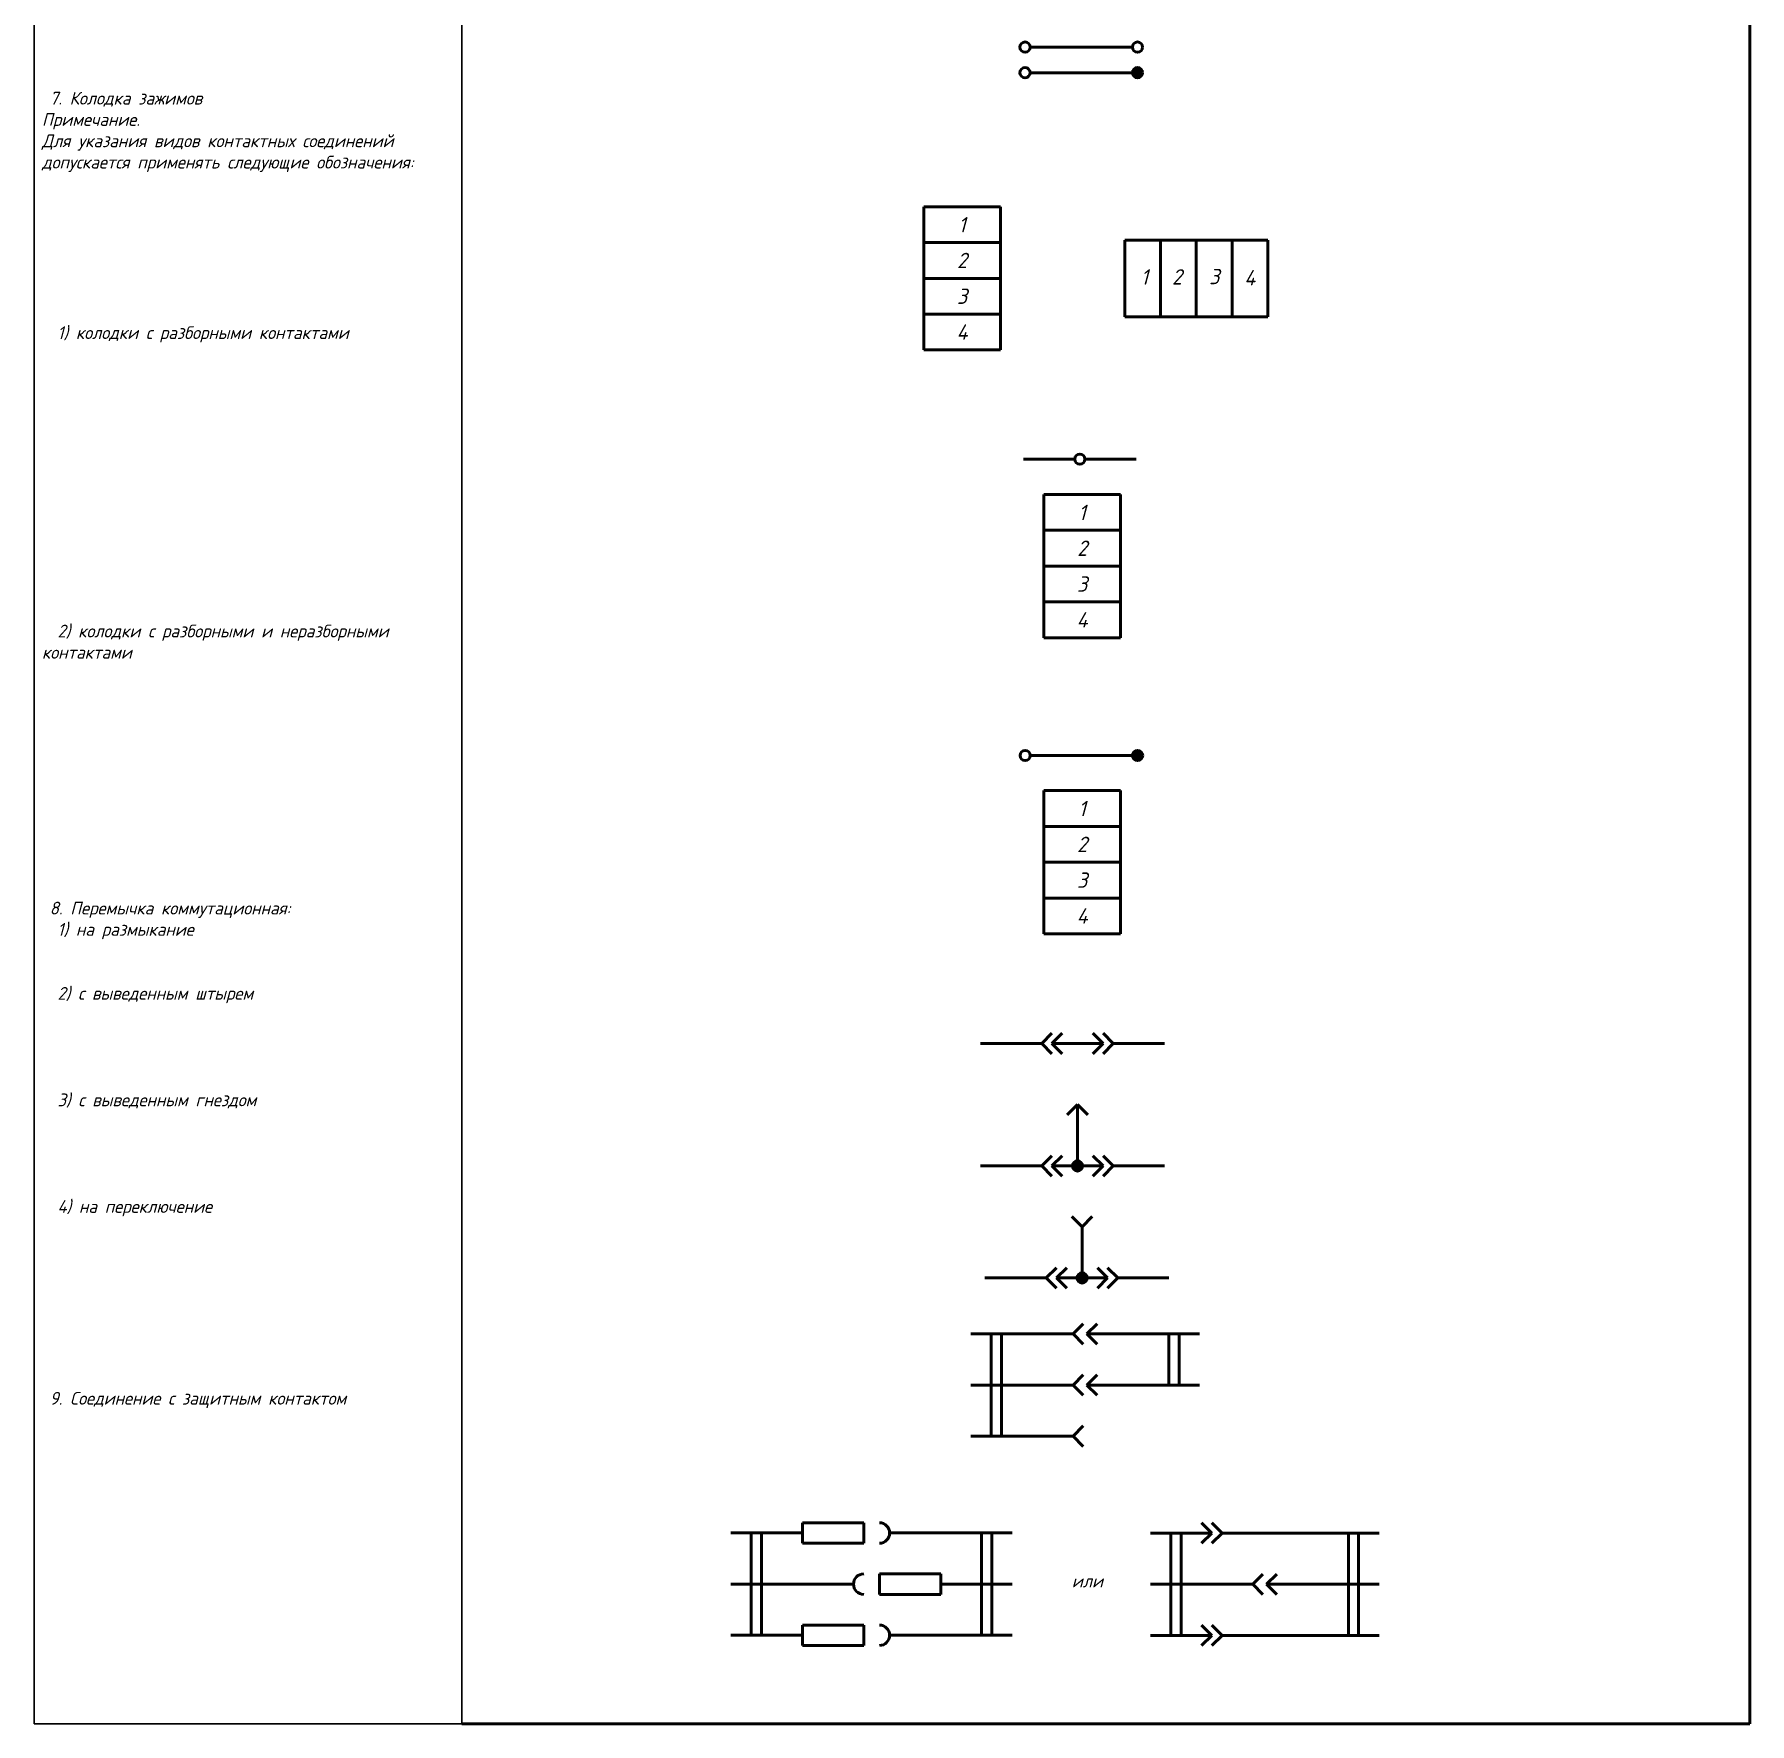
# Model space of a CAD drawing. Header units: millimetres. Extents: x 2441 to 4766, y 634 to 1472.
# Drawn here: x 3698 to 4033.6, y 806.5 to 1136.8 of the extents above; entities that cross this region are included whole.
import ezdxf

# ---------------------------------------------------------------- set-up
doc = ezdxf.new("R2010")
doc.units = ezdxf.units.MM
doc.layers.get('0').update_dxf_attribs({"color": 252})
for name, color, linetype, lineweight in [('основные линии', 7, 'Continuous', 50), ('основные линии @ 1', 7, 'Continuous', 50), ('рамка-тонкие линии', 7, 'Continuous', 30)]:
    doc.layers.add(name, color=color, linetype=linetype, lineweight=lineweight)
doc.layers.add('текст @ 1', color=7, linetype='Continuous')
doc.styles.add('стиль 2.5 ГОСТ', font='', dxfattribs={"oblique": 15, "height": 2.5})
doc.styles.add('стиль 3.5 ГОСТ', font='', dxfattribs={"oblique": 15, "height": 3.5})
doc.styles.add('стиль 5 ГОСТ', font='', dxfattribs={"oblique": 15, "height": 5})
doc.styles.get('стиль 2.5 ГОСТ').set_extended_font_data('GOST type B')
doc.styles.get('стиль 3.5 ГОСТ').set_extended_font_data('GOST type B')
doc.styles.get('стиль 5 ГОСТ').set_extended_font_data('GOST type B')

# ---------------------------------------------------------------- blocks, each defined once
blk = doc.blocks.new('*T9')
at = {"layer": 'рамка-тонкие линии', "color": 0, "linetype": 'ByBlock', "lineweight": -2, "transparency": 16777216}
for p, q in [((0, 0), (83.638623, 0)), ((0, 0), (0, -660.831828)), ((83.638623, 0), (83.638623, -660.831828)), ((0, -11), (83.638623, -11)), ((0, -660.831828), (83.638623, -660.831828))]:
    blk.add_line(p, q, dxfattribs=at)
at = {"layer": 'рамка-тонкие линии', "color": 0, "transparency": 16777216, "char_height": 2.5, "width": 80.638623}
for s, insert, attachment_point, style in [('{\\C256;Наименование}', (41.819311, -5.5), 5, 'стиль 2.5 ГОСТ'), ('{\\C256; 1. Соединение контактное разъемное\\P  \\P\\P  \\P\\P 2. Соединение контактное разъемное четырехпроводное\\P  \\P \\P\\P\\P\\P\\P\\P\\P\\P\\P\\P\\P\\P\\P\\P\\P\\P\\P\\P\\P\\P\\P\\P3. Штырь четырехпроводного контактного разъемного соединения\\P  \\P\\P\\P\\P\\P\\P\\P\\P\\P\\P\\P\\P 4. Гнездо четырехпроводного контактного соединения\\P \\PПримечание. В пп. 2-4 цифры внутри прямоугольников обозначают номера контактов\\P\\P\\P \\P\\P\\P\\P\\P\\P\\P\\P\\P\\P\\P5. Соединение контактное разъемное коаксиальное  \\P  \\P\\P\\P\\P\\P\\P\\P 6. Перемычки контактные\\P\\P\\PПримечание. \\PВид связи см. табл. 5, п. 1\\P\\P  \\P  \\P\\P\\P 7. Колодка зажимов \\PПримечание.\\PДля указания видов контактных соединений допускается применять следующие обозначения:\\P\\P \\P\\P\\P\\P \\P\\P  1) колодки с разборными контактами  \\P \\P\\P \\P\\P\\P\\P\\P\\P\\P\\P\\P\\P\\P  2) колодки с разборными и неразборными контактами\\P \\P\\P\\P\\P\\P\\P\\P\\P\\P\\P\\P 8. Перемычка коммутационная:\\P  1) на размыкание\\P\\P\\P  2) с выведенным штырем\\P\\P\\P\\P\\P  3) с выведенным гнездом\\P\\P\\P\\P\\P  4) на переключение\\P\\P\\P\\P\\P\\P\\P\\P \\P 9. Соединение с защитным контактом\\P\\P }', (1.5, -12.5), 1, 'стиль 3.5 ГОСТ')]:
    blk.add_mtext(s, dxfattribs=dict(at, insert=insert, attachment_point=attachment_point, style=style))

msp = doc.modelspace()

# ---------------------------------------------------------------- hatches: boundary and pattern name
at = {"layer": 'основные линии'}
h = msp.add_hatch(color=256, dxfattribs=at)
h.dxf.hatch_style = 1
h.paths.add_polyline_path([(3914.83, 1129.34, 1), (3912.83, 1129.34, 1)])
h = msp.add_hatch(color=256, dxfattribs=at)
h.dxf.hatch_style = 1
h.paths.add_polyline_path([(3914.85, 995.82, 1), (3912.85, 995.82, 1)])
h = msp.add_hatch(color=256, dxfattribs=at)
h.dxf.hatch_style = 1
h.paths.add_polyline_path([(3903.09, 915.56, 1), (3901.09, 915.56, 1)])
h = msp.add_hatch(color=256, dxfattribs=at)
h.dxf.hatch_style = 1
h.paths.add_polyline_path([(3903.99, 893.66, 1), (3901.99, 893.66, 1)])

# ---------------------------------------------------------------- linework, layer by layer
for p, q in [((4033.59, 806.5), (4033.59, 1467.33)), ((3892.83, 1134.34), (3912.83, 1134.34)), ((3892.83, 1129.34), (3912.83, 1129.34)), ((3872, 1103.12), (3887, 1103.12)), ((3872, 1096.12), (3872, 1103.12)), ((3887, 1103.12), (3887, 1096.12)), ((3887, 1096.12), (3872, 1096.12)), ((3872, 1096.12), (3887, 1096.12)), ((3872, 1089.12), (3872, 1096.12)), ((3887, 1096.12), (3887, 1089.12)), ((3911.32, 1081.62), (3911.32, 1096.62)), ((3911.32, 1096.62), (3918.32, 1096.62)), ((3918.32, 1096.62), (3918.32, 1081.62)), ((3918.32, 1081.62), (3918.32, 1096.62)), ((3918.32, 1096.62), (3925.32, 1096.62)), ((3925.32, 1096.62), (3925.32, 1081.62)), ((3925.32, 1081.62), (3925.32, 1096.62)), ((3925.32, 1096.62), (3932.32, 1096.62)), ((3932.32, 1096.62), (3932.32, 1081.62)), ((3932.32, 1081.62), (3932.32, 1096.62)), ((3932.32, 1096.62), (3939.32, 1096.62)), ((3939.32, 1096.62), (3939.32, 1081.62)), ((3887, 1089.12), (3872, 1089.12)), ((3872, 1089.12), (3887, 1089.12)), ((3872, 1082.12), (3872, 1089.12)), ((3887, 1089.12), (3887, 1082.12)), ((3887, 1082.12), (3872, 1082.12)), ((3872, 1082.12), (3887, 1082.12)), ((3872, 1075.12), (3872, 1082.12)), ((3887, 1082.12), (3887, 1075.12)), ((3918.32, 1081.62), (3911.32, 1081.62)), ((3925.32, 1081.62), (3918.32, 1081.62)), ((3932.32, 1081.62), (3925.32, 1081.62)), ((3939.32, 1081.62), (3932.32, 1081.62)), ((3887, 1075.12), (3872, 1075.12)), ((3891.55, 1053.77), (3901.55, 1053.77)), ((3903.55, 1053.77), (3913.55, 1053.77)), ((3895.5, 1046.85), (3910.5, 1046.85)), ((3895.5, 1039.85), (3895.5, 1046.85)), ((3910.5, 1046.85), (3910.5, 1039.85)), ((3910.5, 1039.85), (3895.5, 1039.85)), ((3895.5, 1039.85), (3910.5, 1039.85)), ((3895.5, 1032.85), (3895.5, 1039.85)), ((3910.5, 1039.85), (3910.5, 1032.85)), ((3910.5, 1032.85), (3895.5, 1032.85)), ((3895.5, 1032.85), (3910.5, 1032.85)), ((3895.5, 1025.85), (3895.5, 1032.85)), ((3910.5, 1032.85), (3910.5, 1025.85)), ((3910.5, 1025.85), (3895.5, 1025.85)), ((3895.5, 1025.85), (3910.5, 1025.85)), ((3895.5, 1018.85), (3895.5, 1025.85)), ((3910.5, 1025.85), (3910.5, 1018.85)), ((3910.5, 1018.85), (3895.5, 1018.85)), ((3892.85, 995.82), (3912.85, 995.82)), ((3895.5, 988.95), (3910.5, 988.95)), ((3895.5, 981.95), (3895.5, 988.95)), ((3910.5, 988.95), (3910.5, 981.95)), ((3910.5, 981.95), (3895.5, 981.95)), ((3895.5, 981.95), (3910.5, 981.95)), ((3895.5, 974.95), (3895.5, 981.95)), ((3910.5, 981.95), (3910.5, 974.95)), ((3910.5, 974.95), (3895.5, 974.95)), ((3895.5, 974.95), (3910.5, 974.95)), ((3895.5, 967.95), (3895.5, 974.95)), ((3910.5, 974.95), (3910.5, 967.95)), ((3910.5, 967.95), (3895.5, 967.95)), ((3895.5, 967.95), (3910.5, 967.95)), ((3895.5, 960.95), (3895.5, 967.95)), ((3910.5, 967.95), (3910.5, 960.95)), ((3910.5, 960.95), (3895.5, 960.95)), ((3895.09, 939.51), (3897.09, 941.51)), ((3897.09, 939.51), (3899.09, 941.51)), ((3907.09, 939.51), (3905.09, 941.51)), ((3909.09, 939.51), (3907.09, 941.51)), ((3883.09, 939.51), (3895.09, 939.51)), ((3895.09, 939.51), (3897.09, 937.51)), ((3897.09, 939.51), (3907.09, 939.51)), ((3897.09, 939.51), (3899.09, 937.51)), ((3907.09, 939.51), (3905.09, 937.51)), ((3909.09, 939.51), (3907.09, 937.51)), ((3909.09, 939.51), (3919.09, 939.51)), ((3902.09, 927.56), (3900.09, 925.56)), ((3902.09, 915.56), (3902.09, 927.56)), ((3902.09, 927.56), (3904.09, 925.56)), ((3895.09, 915.56), (3897.09, 917.56)), ((3897.09, 915.56), (3899.09, 917.56)), ((3907.09, 915.56), (3905.09, 917.56)), ((3909.09, 915.56), (3907.09, 917.56)), ((3883.09, 915.56), (3895.09, 915.56)), ((3895.09, 915.56), (3897.09, 913.56)), ((3897.09, 915.56), (3907.09, 915.56)), ((3897.09, 915.56), (3899.09, 913.56)), ((3907.09, 915.56), (3905.09, 913.56)), ((3909.09, 915.56), (3907.09, 913.56)), ((3909.09, 915.56), (3919.09, 915.56)), ((3902.99, 903.66), (3900.99, 905.66)), ((3902.99, 903.66), (3904.99, 905.66)), ((3902.99, 903.66), (3902.99, 893.66)), ((3883.99, 893.66), (3895.99, 893.66)), ((3895.99, 893.66), (3897.99, 895.66)), ((3895.99, 893.66), (3897.99, 891.66)), ((3897.99, 893.66), (3899.99, 895.66)), ((3897.99, 893.66), (3907.99, 893.66)), ((3897.99, 893.66), (3899.99, 891.66)), ((3907.99, 893.66), (3905.99, 895.66)), ((3907.99, 893.66), (3905.99, 891.66)), ((3909.99, 893.66), (3907.99, 895.66)), ((3909.99, 893.66), (3907.99, 891.66)), ((3909.99, 893.66), (3919.99, 893.66)), ((3881.23, 882.72), (3891.23, 882.72)), ((3885.23, 872.72), (3885.23, 882.72)), ((3887.23, 872.72), (3887.23, 882.72)), ((3901.23, 882.72), (3891.23, 882.72)), ((3901.23, 882.72), (3903.23, 884.72)), ((3901.23, 882.72), (3903.23, 880.72)), ((3903.95, 882.72), (3905.95, 884.72)), ((3915.95, 882.72), (3903.95, 882.72)), ((3903.95, 882.72), (3905.95, 880.72)), ((3915.95, 882.72), (3925.95, 882.72)), ((3919.95, 872.72), (3919.95, 882.72)), ((3921.95, 872.72), (3921.95, 882.72)), ((3881.23, 872.72), (3891.23, 872.72)), ((3885.23, 862.72), (3885.23, 872.72)), ((3887.23, 862.72), (3887.23, 872.72)), ((3901.23, 872.72), (3891.23, 872.72)), ((3901.23, 872.72), (3903.23, 874.72)), ((3901.23, 872.72), (3903.23, 870.72)), ((3903.95, 872.72), (3905.95, 874.72)), ((3915.95, 872.72), (3903.95, 872.72)), ((3903.95, 872.72), (3905.95, 870.72)), ((3915.95, 872.72), (3925.95, 872.72)), ((3881.23, 862.72), (3891.23, 862.72)), ((3901.23, 862.72), (3891.23, 862.72)), ((3901.23, 862.72), (3903.23, 864.72)), ((3901.23, 862.72), (3903.23, 860.72)), ((3848.27, 841.79), (3848.27, 845.79)), ((3848.27, 845.79), (3860.27, 845.79)), ((3860.27, 845.79), (3860.27, 841.79)), ((3928.37, 843.77), (3926.37, 845.77)), ((3930.37, 843.77), (3928.37, 845.77)), ((3844.27, 843.79), (3834.27, 843.79)), ((3838.27, 843.79), (3838.27, 833.79)), ((3840.27, 843.79), (3840.27, 833.79)), ((3844.27, 843.79), (3848.27, 843.79)), ((3865.34, 843.79), (3875.34, 843.79)), ((3875.34, 843.79), (3889.34, 843.79)), ((3883.34, 833.79), (3883.34, 843.79)), ((3885.34, 833.79), (3885.34, 843.79)), ((3922.37, 843.77), (3916.37, 843.77)), ((3916.37, 843.77), (3928.37, 843.77)), ((3920.37, 843.77), (3920.37, 833.77)), ((3922.37, 843.77), (3922.37, 833.77)), ((3928.37, 843.77), (3926.37, 841.77)), ((3930.37, 843.77), (3928.37, 841.77)), ((3930.37, 843.77), (3940.37, 843.77)), ((3961.09, 843.77), (3940.37, 843.77)), ((3955.09, 843.77), (3955.09, 833.77)), ((3957.09, 843.77), (3957.09, 833.77)), ((3860.27, 841.79), (3848.27, 841.79)), ((3863.34, 831.79), (3863.34, 835.79)), ((3863.34, 835.79), (3875.34, 835.79)), ((3875.34, 835.79), (3875.34, 831.79)), ((3936.37, 833.77), (3938.37, 835.77)), ((3939.09, 833.77), (3941.09, 835.77)), ((3848.27, 833.79), (3834.27, 833.79)), ((3838.27, 833.79), (3838.27, 823.79)), ((3840.27, 833.79), (3840.27, 823.79)), ((3858.27, 833.79), (3848.27, 833.79)), ((3879.34, 833.79), (3875.34, 833.79)), ((3879.34, 833.79), (3889.34, 833.79)), ((3883.34, 823.79), (3883.34, 833.79)), ((3885.34, 823.79), (3885.34, 833.79)), ((3926.37, 833.77), (3916.37, 833.77)), ((3920.37, 833.77), (3920.37, 823.77)), ((3922.37, 833.77), (3922.37, 823.77)), ((3936.37, 833.77), (3926.37, 833.77)), ((3936.37, 833.77), (3938.37, 831.77)), ((3951.09, 833.77), (3939.09, 833.77)), ((3939.09, 833.77), (3941.09, 831.77)), ((3961.09, 833.77), (3951.09, 833.77)), ((3955.09, 833.77), (3955.09, 823.77)), ((3957.09, 833.77), (3957.09, 823.77)), ((3875.34, 831.79), (3863.34, 831.79)), ((3848.27, 821.79), (3848.27, 825.79)), ((3848.27, 825.79), (3860.27, 825.79)), ((3860.27, 825.79), (3860.27, 821.79)), ((3928.37, 823.77), (3926.37, 825.77)), ((3930.37, 823.77), (3928.37, 825.77)), ((3844.27, 823.79), (3834.27, 823.79)), ((3844.27, 823.79), (3848.27, 823.79)), ((3865.34, 823.79), (3875.34, 823.79)), ((3875.34, 823.79), (3889.34, 823.79)), ((3926.37, 823.77), (3916.37, 823.77)), ((3916.37, 823.77), (3928.37, 823.77)), ((3928.37, 823.77), (3926.37, 821.77)), ((3930.37, 823.77), (3928.37, 821.77)), ((3930.37, 823.77), (3940.37, 823.77)), ((3961.09, 823.77), (3940.37, 823.77)), ((3860.27, 821.79), (3848.27, 821.79)), ((3781.66, 806.5), (4033.59, 806.5))]:
    msp.add_line(p, q, dxfattribs=at)
for centre in [(3891.83, 1134.34), (3913.83, 1134.34), (3891.83, 1129.34), (3913.83, 1129.34), (3902.55, 1053.77), (3891.85, 995.82), (3913.85, 995.82), (3902.09, 915.56), (3902.99, 893.66)]:
    msp.add_circle(centre, 1, dxfattribs=at)
for centre, start, end in [((3863.34, 843.79), 270, 90), ((3860.27, 833.79), 90, 270), ((3863.34, 823.79), 270, 90)]:
    msp.add_arc(centre, 2, start, end, dxfattribs=at)

# ---------------------------------------------------------------- block references
msp.add_blockref('*T9', (3698.02, 1467.33))

# ---------------------------------------------------------------- texts
at = {"layer": 'основные линии @ 1', "char_height": 3, "attachment_point": 5, "style": 'стиль 5 ГОСТ'}
for s, insert in [('1', (3879.5, 1099.62)), ('2', (3879.5, 1092.62)), ('1', (3915.19, 1089.39)), ('2', (3921.55, 1089.41)), ('3', (3928.84, 1089.47)), ('4', (3935.78, 1089.25)), ('3', (3879.5, 1085.62)), ('4', (3879.5, 1078.62)), ('1', (3903, 1043.35)), ('2', (3903, 1036.35)), ('3', (3903, 1029.35)), ('4', (3903, 1022.35)), ('1', (3903, 985.45)), ('2', (3903, 978.45)), ('3', (3903, 971.45)), ('4', (3903, 964.45))]:
    msp.add_mtext_dynamic_manual_height_columns(s, width=15, gutter_width=25, heights=[0], dxfattribs=dict(at, insert=insert))
at = {"layer": 'текст @ 1', "insert": (3900.97, 835.65), "char_height": 2.5, "attachment_point": 1, "style": 'стиль 2.5 ГОСТ'}
msp.add_mtext_dynamic_manual_height_columns('или', width=30.0284, gutter_width=25, heights=[0], dxfattribs=at)

doc.saveas('drawing.dxf')
